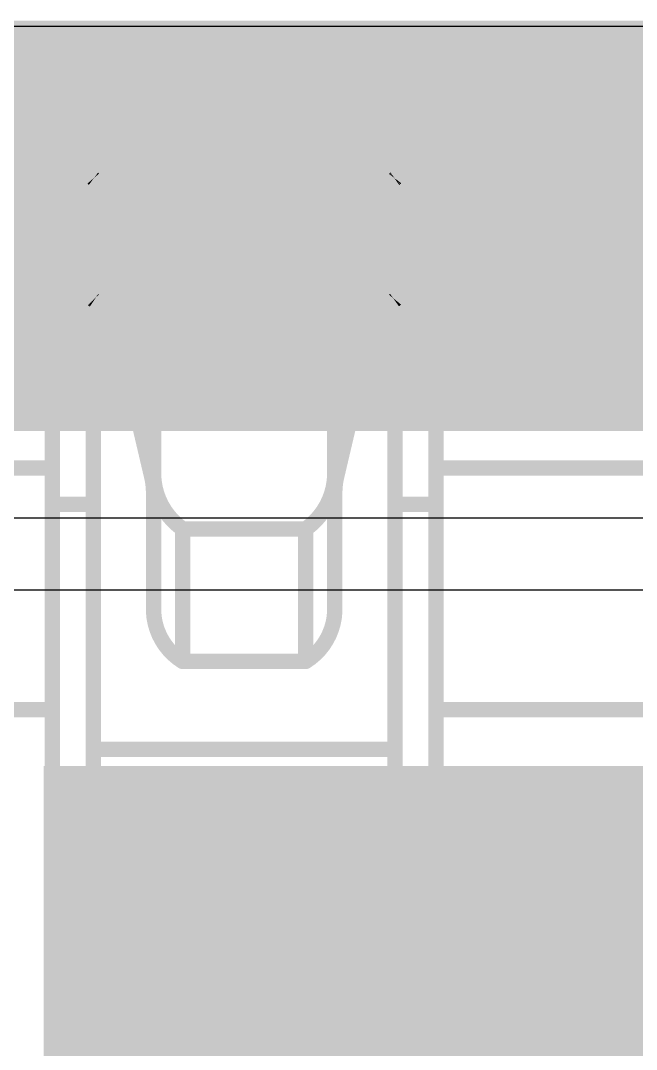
# Model space of a CAD drawing. Header units: inches. Extents: x -6 to 5433, y -4 to 5447.
# Drawn here: x 9.665 to 10.175, y 29.044 to 29.895 of the extents above; entities that cross this region are included whole.
import ezdxf

# ---------------------------------------------------------------- set-up
doc = ezdxf.new("R2010")
doc.units = ezdxf.units.IN
for name, color, linetype in [('Bottom Layer', 5, 'Continuous'), ('Mechanical 4', 56, 'Continuous'), ('Power', 76, 'Continuous'), ('Top Layer', 1, 'Continuous'), ('Top Paste', 8, 'Continuous'), ('Top Solder', 216, 'Continuous')]:
    doc.layers.add(name, color=color, linetype=linetype)

# ---------------------------------------------------------------- blocks, each defined once
blk = doc.blocks.new('QTH_030_01_L_D_A_K_TR_154')
at = {"layer": 'Top Layer'}
blk.add_hatch(color=1, dxfattribs=at).paths.add_polyline_path([(0.8249996199999998, 0.32000063), (5.52500038, 0.32000063), (5.52500038, -0.32000063), (0.8249996199999998, -0.32000063)])
at = {"layer": 'Top Paste'}
blk.add_hatch(color=8, dxfattribs=at).paths.add_polyline_path([(0.8249996199999998, 0.32000063), (5.52500038, 0.32000063), (5.52500038, -0.32000063), (0.8249996199999998, -0.32000063)])
at = {"layer": 'Top Solder'}
blk.add_hatch(color=216, dxfattribs=at).paths.add_polyline_path([(0.7233996199999999, 0.42160063), (5.62660038, 0.42160063), (5.62660038, -0.42160063), (0.7233996199999999, -0.42160063)])

msp = doc.modelspace()

# ---------------------------------------------------------------- linework, layer by layer
at = {"layer": 'Bottom Layer'}
msp.add_line((4.82502464, 29.48371802), (14.02551932, 29.48371802), dxfattribs=at)
msp.add_lwpolyline([(4.55450194, 29.7556428, 0.2794, 0.2794, 0), (14.13815562, 29.7556428, 0.2794, 0.2794, 0)], format="xyseb", dxfattribs=at)
at = {"layer": 'Mechanical 4'}
for points in [[(9.691154099999999, 29.84294514, 0.0127, 0.0127, 0), (10.0086541, 29.84294514, 0.0127, 0.0127, 0)], [(9.691154099999999, 29.0549457, 0.0127, 0.0127, 0), (9.691154099999999, 29.84294514, 0.0127, 0.0127, 0)], [(9.72490562, 29.23548127999999, 0.0127, 0.0127, 0), (9.72490562, 29.84294514, 0.0127, 0.0127, 0)], [(9.974905119999999, 29.23548127999999, 0.0127, 0.0127, 0), (9.974905119999999, 29.84294514, 0.0127, 0.0127, 0)], [(10.0086541, 29.0549457, 0.0127, 0.0127, 0), (10.0086541, 29.84294514, 0.0127, 0.0127, 0)], [(9.724999599999999, 29.764609, 0.0127, 0.0127, -0.03260548538612022), (9.724903079999999, 29.76474616, 0.0127, 0.0127, 0)], [(9.72490562, 29.76494682, 0.0127, 0.0127, 0), (9.974905119999999, 29.76494682, 0.0127, 0.0127, 0)], [(9.72507072, 29.76453788, 0.0127, 0.0127, -0.02828759394767336), (9.725002139999999, 29.764609, 0.0127, 0.0127, 0)], [(9.7251647, 29.76445914, 0.0127, 0.0127, -0.02675080199104654), (9.72507072, 29.76453788, 0.0127, 0.0127, 0)], [(9.725289159999999, 29.76437278, 0.0127, 0.0127, -0.02199381123595302), (9.7251647, 29.76445914, 0.0127, 0.0127, 0)], [(9.7254568, 29.76427626, 0.0127, 0.0127, -0.01668692777563038), (9.725289159999999, 29.76437278, 0.0127, 0.0127, 0)], [(9.72566, 29.76416958, 0.0127, 0.0127, -0.009375562005641876), (9.72545426, 29.76427626, 0.0127, 0.0127, 0)], [(9.72589876, 29.76405528, 0.0127, 0.0127, -0.00520529899197865), (9.72566, 29.76416704, 0.0127, 0.0127, 0)], [(9.72589876, 29.76405528, 0.0127, 0.0127, 0), (9.7261553, 29.7639359, 0.0127, 0.0127, 0)], [(9.7261553, 29.7639359, 0.0127, 0.0127, 0), (9.72642454, 29.76381652, 0.0127, 0.0127, 0)], [(9.72642454, 29.66343572, 0.0127, 0.0127, 0), (9.72642454, 29.76381652, 0.0127, 0.0127, 0)], [(9.72642454, 29.76381652, 0.0127, 0.0127, -0.1798941776662689), (9.765532919999998, 29.67571154, 0.0127, 0.0127, 0)], [(9.93427782, 29.67571154, 0.0127, 0.0127, -0.1798941776662689), (9.973386199999998, 29.76381652, 0.0127, 0.0127, 0)], [(9.973386199999998, 29.76381652, 0.0127, 0.0127, 0), (9.973896739999999, 29.76405274, 0.0127, 0.0127, 0)], [(9.973386199999998, 29.66343572, 0.0127, 0.0127, 0), (9.973386199999998, 29.76381652, 0.0127, 0.0127, 0)], [(9.973896739999999, 29.76405274, 0.0127, 0.0127, 0), (9.974132959999999, 29.7641645, 0.0127, 0.0127, 0)], [(9.97434378, 29.76427118, 0.0127, 0.0127, -0.007070259488626646), (9.974132959999999, 29.7641645, 0.0127, 0.0127, 0)], [(9.974519039999999, 29.76437024, 0.0127, 0.0127, -0.01220881848389804), (9.97434124, 29.76427118, 0.0127, 0.0127, 0)], [(9.97466128, 29.76446168, 0.0127, 0.0127, -0.02261983004330406), (9.97452158, 29.76437024, 0.0127, 0.0127, 0)], [(9.974757799999999, 29.76454042, 0.0127, 0.0127, -0.03188108955381291), (9.97465874, 29.76446168, 0.0127, 0.0127, 0)], [(9.974823839999999, 29.76461408, 0.0127, 0.0127, -0.03744577989131057), (9.974757799999999, 29.76454042, 0.0127, 0.0127, 0)], [(9.974869559999998, 29.76468012, 0.0127, 0.0127, -0.03268866437346635), (9.974823839999999, 29.76461154, 0.0127, 0.0127, 0)], [(9.97490258, 29.76474616, 0.0127, 0.0127, -0.01323434491062538), (9.97486702, 29.76468012, 0.0127, 0.0127, 0)], [(9.765532919999998, 29.67571154, 0.0127, 0.0127, 0), (9.93427782, 29.67571154, 0.0127, 0.0127, 0)], [(9.765532919999998, 29.67571154, 0.0127, 0.0127, 0), (9.773386599999998, 29.6396156, 0.0127, 0.0127, 0)], [(9.92642414, 29.6396156, 0.0127, 0.0127, 0), (9.93427782, 29.67571154, 0.0127, 0.0127, 0)], [(9.725002139999999, 29.6644949, 0.0127, 0.0127, -0.02859692936150346), (9.724903079999999, 29.66467777999999, 0.0127, 0.0127, 0)], [(9.7251647, 29.66429678, 0.0127, 0.0127, -0.05432141877778544), (9.72500468, 29.66449744, 0.0127, 0.0127, 0)], [(9.725289159999999, 29.6641774, 0.0127, 0.0127, -0.02338615139503283), (9.7251647, 29.66429424, 0.0127, 0.0127, 0)], [(9.72545426, 29.66405294, 0.0127, 0.0127, -0.01856230601791103), (9.725289159999999, 29.66417994, 0.0127, 0.0127, 0)], [(9.72566, 29.66390816, 0.0127, 0.0127, -0.0107369250921181), (9.72545426, 29.6640504, 0.0127, 0.0127, 0)], [(9.72589876, 29.66375576, 0.0127, 0.0127, -0.006054830981830024), (9.72566254, 29.66390816, 0.0127, 0.0127, 0)], [(9.72589876, 29.6637583, 0.0127, 0.0127, 0), (9.7261553, 29.66359828, 0.0127, 0.0127, 0)], [(9.7261553, 29.66359828, 0.0127, 0.0127, 0), (9.72642454, 29.66343572, 0.0127, 0.0127, 0)], [(9.72642454, 29.66343826, 0.0127, 0.0127, -0.1625908253546253), (9.75286594, 29.6049446, 0.0127, 0.0127, 0)], [(9.9469448, 29.6049446, 0.0127, 0.0127, -0.1625908253546254), (9.973386199999998, 29.66343826, 0.0127, 0.0127, 0)], [(9.973386199999998, 29.66343572, 0.0127, 0.0127, 0), (9.973896739999999, 29.66375322, 0.0127, 0.0127, 0)], [(9.974132959999999, 29.66390308, 0.0127, 0.0127, -0.004820614337338049), (9.973896739999999, 29.66375322, 0.0127, 0.0127, 0)], [(9.97434124, 29.66404532, 0.0127, 0.0127, -0.00811995884760374), (9.97413042, 29.66390308, 0.0127, 0.0127, 0)], [(9.974519039999999, 29.66418248, 0.0127, 0.0127, -0.01372913841843767), (9.97434124, 29.66404786, 0.0127, 0.0127, 0)], [(9.97465874, 29.66429932, 0.0127, 0.0127, -0.02446216592931405), (9.97452158, 29.66417994, 0.0127, 0.0127, 0)], [(9.974757799999999, 29.664406, 0.0127, 0.0127, -0.03231853508852345), (9.97465874, 29.66429932, 0.0127, 0.0127, 0)], [(9.974823839999999, 29.66450252, 0.0127, 0.0127, -0.035041479941692), (9.974757799999999, 29.664406, 0.0127, 0.0127, 0)], [(9.974869559999998, 29.66459142, 0.0127, 0.0127, -0.02840446135217533), (9.974823839999999, 29.66450252, 0.0127, 0.0127, 0)], [(9.974905119999999, 29.66467524, 0.0127, 0.0127, -0.01102179289393024), (9.974869559999998, 29.66458888, 0.0127, 0.0127, 0)], [(9.72490562, 29.63661078, 0.0127, 0.0127, 0), (9.743566999999999, 29.63661078, 0.0127, 0.0127, 0)], [(9.773386599999998, 29.5176575, 0.0127, 0.0127, 0), (9.773386599999998, 29.6396156, 0.0127, 0.0127, 0)], [(9.773386599999998, 29.6396156, 0.0127, 0.0127, -0.05365795323520316), (9.774905519999999, 29.625544, 0.0127, 0.0127, 0)], [(9.92490522, 29.625544, 0.0127, 0.0127, -0.05365795323520318), (9.92642414, 29.6396156, 0.0127, 0.0127, 0)], [(9.92642414, 29.5176575, 0.0127, 0.0127, 0), (9.92642414, 29.6396156, 0.0127, 0.0127, 0)], [(9.95624374, 29.63661078, 0.0127, 0.0127, 0), (9.974905119999999, 29.63661078, 0.0127, 0.0127, 0)], [(9.774905519999999, 29.40619468, 0.0127, 0.0127, 0), (9.774905519999999, 29.625544, 0.0127, 0.0127, 0)], [(9.92490522, 29.40619468, 0.0127, 0.0127, 0), (9.92490522, 29.625544, 0.0127, 0.0127, 0)], [(9.752863399999999, 29.60494714, 0.0127, 0.0127, 0), (9.773386599999998, 29.5176575, 0.0127, 0.0127, 0)], [(9.92642414, 29.5176575, 0.0127, 0.0127, 0), (9.9469448, 29.60494714, 0.0127, 0.0127, 0)], [(9.691154099999999, 29.59494462, 0.0127, 0.0127, 0), (9.72490562, 29.59494462, 0.0127, 0.0127, 0)], [(9.974905119999999, 29.59494462, 0.0127, 0.0127, 0), (10.0086541, 29.59494462, 0.0127, 0.0127, 0)], [(9.3736541, 29.52494476, 0.0127, 0.0127, 0), (9.691154099999999, 29.52494476, 0.0127, 0.0127, 0)], [(9.773386599999998, 29.5176575, 0.0127, 0.0127, -0.05786387190151768), (9.774905519999999, 29.50463492, 0.0127, 0.0127, 0)], [(9.7989136, 29.47460704, 0.0127, 0.0127, -0.2374801051860469), (9.774905519999999, 29.51917896, 0.0127, 0.0127, 0)], [(9.92490522, 29.51917896, 0.0127, 0.0127, -0.2374801051860468), (9.90089714, 29.47460704, 0.0127, 0.0127, 0)], [(9.92490522, 29.50463492, 0.0127, 0.0127, -0.05786387190108001), (9.92642414, 29.5176575, 0.0127, 0.0127, 0)], [(10.0086541, 29.52494476, 0.0127, 0.0127, 0), (10.3261541, 29.52494476, 0.0127, 0.0127, 0)], [(9.691154099999999, 29.49494482, 0.0127, 0.0127, 0), (9.72490562, 29.49494482, 0.0127, 0.0127, 0)], [(9.974905119999999, 29.49494482, 0.0127, 0.0127, 0), (10.0086541, 29.49494482, 0.0127, 0.0127, 0)], [(9.79891614, 29.47460704, 0.0127, 0.0127, 0), (9.900894599999999, 29.47460704, 0.0127, 0.0127, 0)], [(9.79891614, 29.36494508, 0.0127, 0.0127, 0), (9.79891614, 29.47460704, 0.0127, 0.0127, 0)], [(9.900894599999999, 29.36494508, 0.0127, 0.0127, 0), (9.900894599999999, 29.47460704, 0.0127, 0.0127, 0)], [(9.7989136, 29.36494762, 0.0127, 0.0127, -0.2473774779353231), (9.774905519999999, 29.40619722, 0.0127, 0.0127, 0)], [(9.92490522, 29.40619722, 0.0127, 0.0127, -0.2473774779353234), (9.90089714, 29.36494762, 0.0127, 0.0127, 0)], [(9.79891614, 29.36494508, 0.0127, 0.0127, 0), (9.900894599999999, 29.36494508, 0.0127, 0.0127, 0)], [(9.3736541, 29.32494516, 0.0127, 0.0127, 0), (9.691154099999999, 29.32494516, 0.0127, 0.0127, 0)], [(10.0086541, 29.32494516, 0.0127, 0.0127, 0), (10.3261541, 29.32494516, 0.0127, 0.0127, 0)], [(9.72490562, 29.29215376, 0.0127, 0.0127, 0), (9.974905119999999, 29.29215376, 0.0127, 0.0127, 0)], [(9.72490562, 29.23548127999999, 0.0127, 0.0127, 0), (9.974905119999999, 29.23548127999999, 0.0127, 0.0127, 0)], [(9.691154099999999, 29.21494538, 0.0127, 0.0127, 0), (10.0086541, 29.21494538, 0.0127, 0.0127, 0)], [(9.691154099999999, 29.0549457, 0.0127, 0.0127, 0), (10.0086541, 29.0549457, 0.0127, 0.0127, 0)]]:
    msp.add_lwpolyline(points, format="xyseb", dxfattribs=at)
for points in [[(9.6879791, 29.84294514, 0.00635, 0.00635, 1), (9.6943291, 29.84294514, 0.00635, 0.00635, 1)], [(9.6879791, 29.84294514, 0.00635, 0.00635, 1), (9.6943291, 29.84294514, 0.00635, 0.00635, 1)], [(9.721730619999999, 29.84294514, 0.00635, 0.00635, 1), (9.728080619999998, 29.84294514, 0.00635, 0.00635, 1)], [(9.971730119999998, 29.84294514, 0.00635, 0.00635, 1), (9.97808012, 29.84294514, 0.00635, 0.00635, 1)], [(10.0054791, 29.84294514, 0.00635, 0.00635, 1), (10.0118291, 29.84294514, 0.00635, 0.00635, 1)], [(10.0054791, 29.84294514, 0.00635, 0.00635, 1), (10.0118291, 29.84294514, 0.00635, 0.00635, 1)], [(9.72172808, 29.76474616, 0.00635, 0.00635, 1), (9.72807808, 29.76474616, 0.00635, 0.00635, 1)], [(9.721730619999999, 29.76494682, 0.00635, 0.00635, 1), (9.728080619999998, 29.76494682, 0.00635, 0.00635, 1)], [(9.7218246, 29.764609, 0.00635, 0.00635, 1), (9.7281746, 29.764609, 0.00635, 0.00635, 1)], [(9.72182714, 29.764609, 0.00635, 0.00635, 1), (9.72817714, 29.764609, 0.00635, 0.00635, 1)], [(9.72189572, 29.76453788, 0.00635, 0.00635, 1), (9.72824572, 29.76453788, 0.00635, 0.00635, 1)], [(9.72189572, 29.76453788, 0.00635, 0.00635, 1), (9.72824572, 29.76453788, 0.00635, 0.00635, 1)], [(9.7219897, 29.76445914, 0.00635, 0.00635, 1), (9.7283397, 29.76445914, 0.00635, 0.00635, 1)], [(9.7219897, 29.76445914, 0.00635, 0.00635, 1), (9.7283397, 29.76445914, 0.00635, 0.00635, 1)], [(9.72211416, 29.76437278, 0.00635, 0.00635, 1), (9.728464159999998, 29.76437278, 0.00635, 0.00635, 1)], [(9.72211416, 29.76437278, 0.00635, 0.00635, 1), (9.728464159999998, 29.76437278, 0.00635, 0.00635, 1)], [(9.72227926, 29.76427626, 0.00635, 0.00635, 1), (9.72862926, 29.76427626, 0.00635, 0.00635, 1)], [(9.7222818, 29.76427626, 0.00635, 0.00635, 1), (9.728631799999999, 29.76427626, 0.00635, 0.00635, 1)], [(9.722484999999999, 29.76416958, 0.00635, 0.00635, 1), (9.728835, 29.76416958, 0.00635, 0.00635, 1)], [(9.722484999999999, 29.76416704, 0.00635, 0.00635, 1), (9.728835, 29.76416704, 0.00635, 0.00635, 1)], [(9.722723760000001, 29.76405528, 0.00635, 0.00635, 1), (9.729073759999999, 29.76405528, 0.00635, 0.00635, 1)], [(9.722723760000001, 29.76405528, 0.00635, 0.00635, 1), (9.729073759999999, 29.76405528, 0.00635, 0.00635, 1)], [(9.7229803, 29.7639359, 0.00635, 0.00635, 1), (9.729330299999999, 29.7639359, 0.00635, 0.00635, 1)], [(9.7229803, 29.7639359, 0.00635, 0.00635, 1), (9.729330299999999, 29.7639359, 0.00635, 0.00635, 1)], [(9.72324954, 29.76381652, 0.00635, 0.00635, 1), (9.729599539999999, 29.76381652, 0.00635, 0.00635, 1)], [(9.72324954, 29.76381652, 0.00635, 0.00635, 1), (9.729599539999999, 29.76381652, 0.00635, 0.00635, 1)], [(9.72324954, 29.76381652, 0.00635, 0.00635, 1), (9.729599539999999, 29.76381652, 0.00635, 0.00635, 1)], [(9.9702112, 29.76381652, 0.00635, 0.00635, 1), (9.976561199999999, 29.76381652, 0.00635, 0.00635, 1)], [(9.9702112, 29.76381652, 0.00635, 0.00635, 1), (9.976561199999999, 29.76381652, 0.00635, 0.00635, 1)], [(9.9702112, 29.76381652, 0.00635, 0.00635, 1), (9.976561199999999, 29.76381652, 0.00635, 0.00635, 1)], [(9.97072174, 29.76405274, 0.00635, 0.00635, 1), (9.97707174, 29.76405274, 0.00635, 0.00635, 1)], [(9.97072174, 29.76405274, 0.00635, 0.00635, 1), (9.97707174, 29.76405274, 0.00635, 0.00635, 1)], [(9.97095796, 29.7641645, 0.00635, 0.00635, 1), (9.97730796, 29.7641645, 0.00635, 0.00635, 1)], [(9.97095796, 29.7641645, 0.00635, 0.00635, 1), (9.97730796, 29.7641645, 0.00635, 0.00635, 1)], [(9.97116624, 29.76427118, 0.00635, 0.00635, 1), (9.97751624, 29.76427118, 0.00635, 0.00635, 1)], [(9.97116878, 29.76427118, 0.00635, 0.00635, 1), (9.977518779999999, 29.76427118, 0.00635, 0.00635, 1)], [(9.97134404, 29.76437024, 0.00635, 0.00635, 1), (9.97769404, 29.76437024, 0.00635, 0.00635, 1)], [(9.971346579999999, 29.76437024, 0.00635, 0.00635, 1), (9.97769658, 29.76437024, 0.00635, 0.00635, 1)], [(9.971483739999998, 29.76446168, 0.00635, 0.00635, 1), (9.97783374, 29.76446168, 0.00635, 0.00635, 1)], [(9.971486279999999, 29.76446168, 0.00635, 0.00635, 1), (9.97783628, 29.76446168, 0.00635, 0.00635, 1)], [(9.971582799999998, 29.76454042, 0.00635, 0.00635, 1), (9.9779328, 29.76454042, 0.00635, 0.00635, 1)], [(9.971582799999998, 29.76454042, 0.00635, 0.00635, 1), (9.9779328, 29.76454042, 0.00635, 0.00635, 1)], [(9.97164884, 29.76461408, 0.00635, 0.00635, 1), (9.97799884, 29.76461408, 0.00635, 0.00635, 1)], [(9.97164884, 29.76461154, 0.00635, 0.00635, 1), (9.97799884, 29.76461154, 0.00635, 0.00635, 1)], [(9.971692019999999, 29.76468012, 0.00635, 0.00635, 1), (9.97804202, 29.76468012, 0.00635, 0.00635, 1)], [(9.97169456, 29.76468012, 0.00635, 0.00635, 1), (9.978044559999999, 29.76468012, 0.00635, 0.00635, 1)], [(9.97172758, 29.76474616, 0.00635, 0.00635, 1), (9.978077579999999, 29.76474616, 0.00635, 0.00635, 1)], [(9.971730119999998, 29.76494682, 0.00635, 0.00635, 1), (9.97808012, 29.76494682, 0.00635, 0.00635, 1)], [(9.76235792, 29.67571154, 0.00635, 0.00635, 1), (9.76870792, 29.67571154, 0.00635, 0.00635, 1)], [(9.76235792, 29.67571154, 0.00635, 0.00635, 1), (9.76870792, 29.67571154, 0.00635, 0.00635, 1)], [(9.76235792, 29.67571154, 0.00635, 0.00635, 1), (9.76870792, 29.67571154, 0.00635, 0.00635, 1)], [(9.93110282, 29.67571154, 0.00635, 0.00635, 1), (9.937452819999999, 29.67571154, 0.00635, 0.00635, 1)], [(9.93110282, 29.67571154, 0.00635, 0.00635, 1), (9.937452819999999, 29.67571154, 0.00635, 0.00635, 1)], [(9.93110282, 29.67571154, 0.00635, 0.00635, 1), (9.937452819999999, 29.67571154, 0.00635, 0.00635, 1)], [(9.72172808, 29.66467777999999, 0.00635, 0.00635, 1), (9.72807808, 29.66467777999999, 0.00635, 0.00635, 1)], [(9.72182714, 29.6644949, 0.00635, 0.00635, 1), (9.72817714, 29.6644949, 0.00635, 0.00635, 1)], [(9.721829679999999, 29.66449744, 0.00635, 0.00635, 1), (9.728179679999998, 29.66449744, 0.00635, 0.00635, 1)], [(9.7219897, 29.66429678, 0.00635, 0.00635, 1), (9.7283397, 29.66429678, 0.00635, 0.00635, 1)], [(9.7219897, 29.66429424, 0.00635, 0.00635, 1), (9.7283397, 29.66429424, 0.00635, 0.00635, 1)], [(9.72211416, 29.66417994, 0.00635, 0.00635, 1), (9.728464159999998, 29.66417994, 0.00635, 0.00635, 1)], [(9.72211416, 29.6641774, 0.00635, 0.00635, 1), (9.728464159999998, 29.6641774, 0.00635, 0.00635, 1)], [(9.72227926, 29.66405294, 0.00635, 0.00635, 1), (9.72862926, 29.66405294, 0.00635, 0.00635, 1)], [(9.72227926, 29.6640504, 0.00635, 0.00635, 1), (9.72862926, 29.6640504, 0.00635, 0.00635, 1)], [(9.722484999999999, 29.66390816, 0.00635, 0.00635, 1), (9.728835, 29.66390816, 0.00635, 0.00635, 1)], [(9.72248754, 29.66390816, 0.00635, 0.00635, 1), (9.728837539999999, 29.66390816, 0.00635, 0.00635, 1)], [(9.722723760000001, 29.6637583, 0.00635, 0.00635, 1), (9.729073759999999, 29.6637583, 0.00635, 0.00635, 1)], [(9.722723760000001, 29.66375576, 0.00635, 0.00635, 1), (9.729073759999999, 29.66375576, 0.00635, 0.00635, 1)], [(9.7229803, 29.66359828, 0.00635, 0.00635, 1), (9.729330299999999, 29.66359828, 0.00635, 0.00635, 1)], [(9.7229803, 29.66359828, 0.00635, 0.00635, 1), (9.729330299999999, 29.66359828, 0.00635, 0.00635, 1)], [(9.72324954, 29.66343826, 0.00635, 0.00635, 1), (9.729599539999999, 29.66343826, 0.00635, 0.00635, 1)], [(9.72324954, 29.66343572, 0.00635, 0.00635, 1), (9.729599539999999, 29.66343572, 0.00635, 0.00635, 1)], [(9.72324954, 29.66343572, 0.00635, 0.00635, 1), (9.729599539999999, 29.66343572, 0.00635, 0.00635, 1)], [(9.9702112, 29.66343826, 0.00635, 0.00635, 1), (9.976561199999999, 29.66343826, 0.00635, 0.00635, 1)], [(9.9702112, 29.66343572, 0.00635, 0.00635, 1), (9.976561199999999, 29.66343572, 0.00635, 0.00635, 1)], [(9.9702112, 29.66343572, 0.00635, 0.00635, 1), (9.976561199999999, 29.66343572, 0.00635, 0.00635, 1)], [(9.97072174, 29.66375322, 0.00635, 0.00635, 1), (9.97707174, 29.66375322, 0.00635, 0.00635, 1)], [(9.97072174, 29.66375322, 0.00635, 0.00635, 1), (9.97707174, 29.66375322, 0.00635, 0.00635, 1)], [(9.97095542, 29.66390308, 0.00635, 0.00635, 1), (9.97730542, 29.66390308, 0.00635, 0.00635, 1)], [(9.97095796, 29.66390308, 0.00635, 0.00635, 1), (9.97730796, 29.66390308, 0.00635, 0.00635, 1)], [(9.97116624, 29.66404786, 0.00635, 0.00635, 1), (9.97751624, 29.66404786, 0.00635, 0.00635, 1)], [(9.97116624, 29.66404532, 0.00635, 0.00635, 1), (9.97751624, 29.66404532, 0.00635, 0.00635, 1)], [(9.97134404, 29.66418248, 0.00635, 0.00635, 1), (9.97769404, 29.66418248, 0.00635, 0.00635, 1)], [(9.971346579999999, 29.66417994, 0.00635, 0.00635, 1), (9.97769658, 29.66417994, 0.00635, 0.00635, 1)], [(9.971483739999998, 29.66429932, 0.00635, 0.00635, 1), (9.97783374, 29.66429932, 0.00635, 0.00635, 1)], [(9.971483739999998, 29.66429932, 0.00635, 0.00635, 1), (9.97783374, 29.66429932, 0.00635, 0.00635, 1)], [(9.971582799999998, 29.664406, 0.00635, 0.00635, 1), (9.9779328, 29.664406, 0.00635, 0.00635, 1)], [(9.971582799999998, 29.664406, 0.00635, 0.00635, 1), (9.9779328, 29.664406, 0.00635, 0.00635, 1)], [(9.97164884, 29.66450252, 0.00635, 0.00635, 1), (9.97799884, 29.66450252, 0.00635, 0.00635, 1)], [(9.97164884, 29.66450252, 0.00635, 0.00635, 1), (9.97799884, 29.66450252, 0.00635, 0.00635, 1)], [(9.97169456, 29.66459142, 0.00635, 0.00635, 1), (9.978044559999999, 29.66459142, 0.00635, 0.00635, 1)], [(9.97169456, 29.66458888, 0.00635, 0.00635, 1), (9.978044559999999, 29.66458888, 0.00635, 0.00635, 1)], [(9.971730119999998, 29.66467524, 0.00635, 0.00635, 1), (9.97808012, 29.66467524, 0.00635, 0.00635, 1)], [(9.721730619999999, 29.63661078, 0.00635, 0.00635, 1), (9.728080619999998, 29.63661078, 0.00635, 0.00635, 1)], [(9.740392, 29.63661078, 0.00635, 0.00635, 1), (9.746742, 29.63661078, 0.00635, 0.00635, 1)], [(9.7702116, 29.6396156, 0.00635, 0.00635, 1), (9.7765616, 29.6396156, 0.00635, 0.00635, 1)], [(9.7702116, 29.6396156, 0.00635, 0.00635, 1), (9.7765616, 29.6396156, 0.00635, 0.00635, 1)], [(9.7702116, 29.6396156, 0.00635, 0.00635, 1), (9.7765616, 29.6396156, 0.00635, 0.00635, 1)], [(9.92324914, 29.6396156, 0.00635, 0.00635, 1), (9.929599139999999, 29.6396156, 0.00635, 0.00635, 1)], [(9.92324914, 29.6396156, 0.00635, 0.00635, 1), (9.929599139999999, 29.6396156, 0.00635, 0.00635, 1)], [(9.92324914, 29.6396156, 0.00635, 0.00635, 1), (9.929599139999999, 29.6396156, 0.00635, 0.00635, 1)], [(9.953068739999999, 29.63661078, 0.00635, 0.00635, 1), (9.959418739999998, 29.63661078, 0.00635, 0.00635, 1)], [(9.971730119999998, 29.63661078, 0.00635, 0.00635, 1), (9.97808012, 29.63661078, 0.00635, 0.00635, 1)], [(9.77173052, 29.625544, 0.00635, 0.00635, 1), (9.77808052, 29.625544, 0.00635, 0.00635, 1)], [(9.77173052, 29.625544, 0.00635, 0.00635, 1), (9.77808052, 29.625544, 0.00635, 0.00635, 1)], [(9.921730219999999, 29.625544, 0.00635, 0.00635, 1), (9.928080219999998, 29.625544, 0.00635, 0.00635, 1)], [(9.921730219999999, 29.625544, 0.00635, 0.00635, 1), (9.928080219999998, 29.625544, 0.00635, 0.00635, 1)], [(9.7496884, 29.60494714, 0.00635, 0.00635, 1), (9.7560384, 29.60494714, 0.00635, 0.00635, 1)], [(9.74969094, 29.6049446, 0.00635, 0.00635, 1), (9.75604094, 29.6049446, 0.00635, 0.00635, 1)], [(9.943769799999998, 29.60494714, 0.00635, 0.00635, 1), (9.9501198, 29.60494714, 0.00635, 0.00635, 1)], [(9.943769799999998, 29.6049446, 0.00635, 0.00635, 1), (9.9501198, 29.6049446, 0.00635, 0.00635, 1)], [(9.6879791, 29.59494462, 0.00635, 0.00635, 1), (9.6943291, 29.59494462, 0.00635, 0.00635, 1)], [(9.721730619999999, 29.59494462, 0.00635, 0.00635, 1), (9.728080619999998, 29.59494462, 0.00635, 0.00635, 1)], [(9.971730119999998, 29.59494462, 0.00635, 0.00635, 1), (9.97808012, 29.59494462, 0.00635, 0.00635, 1)], [(10.0054791, 29.59494462, 0.00635, 0.00635, 1), (10.0118291, 29.59494462, 0.00635, 0.00635, 1)], [(9.6879791, 29.52494476, 0.00635, 0.00635, 1), (9.6943291, 29.52494476, 0.00635, 0.00635, 1)], [(9.7702116, 29.5176575, 0.00635, 0.00635, 1), (9.7765616, 29.5176575, 0.00635, 0.00635, 1)], [(9.7702116, 29.5176575, 0.00635, 0.00635, 1), (9.7765616, 29.5176575, 0.00635, 0.00635, 1)], [(9.7702116, 29.5176575, 0.00635, 0.00635, 1), (9.7765616, 29.5176575, 0.00635, 0.00635, 1)], [(9.77173052, 29.51917896, 0.00635, 0.00635, 1), (9.77808052, 29.51917896, 0.00635, 0.00635, 1)], [(9.921730219999999, 29.51917896, 0.00635, 0.00635, 1), (9.928080219999998, 29.51917896, 0.00635, 0.00635, 1)], [(9.92324914, 29.5176575, 0.00635, 0.00635, 1), (9.929599139999999, 29.5176575, 0.00635, 0.00635, 1)], [(9.92324914, 29.5176575, 0.00635, 0.00635, 1), (9.929599139999999, 29.5176575, 0.00635, 0.00635, 1)], [(9.92324914, 29.5176575, 0.00635, 0.00635, 1), (9.929599139999999, 29.5176575, 0.00635, 0.00635, 1)], [(10.0054791, 29.52494476, 0.00635, 0.00635, 1), (10.0118291, 29.52494476, 0.00635, 0.00635, 1)], [(9.77173052, 29.50463492, 0.00635, 0.00635, 1), (9.77808052, 29.50463492, 0.00635, 0.00635, 1)], [(9.921730219999999, 29.50463492, 0.00635, 0.00635, 1), (9.928080219999998, 29.50463492, 0.00635, 0.00635, 1)], [(9.6879791, 29.49494482, 0.00635, 0.00635, 1), (9.6943291, 29.49494482, 0.00635, 0.00635, 1)], [(9.721730619999999, 29.49494482, 0.00635, 0.00635, 1), (9.728080619999998, 29.49494482, 0.00635, 0.00635, 1)], [(9.971730119999998, 29.49494482, 0.00635, 0.00635, 1), (9.97808012, 29.49494482, 0.00635, 0.00635, 1)], [(10.0054791, 29.49494482, 0.00635, 0.00635, 1), (10.0118291, 29.49494482, 0.00635, 0.00635, 1)], [(9.795738599999998, 29.47460704, 0.00635, 0.00635, 1), (9.8020886, 29.47460704, 0.00635, 0.00635, 1)], [(9.795741139999999, 29.47460704, 0.00635, 0.00635, 1), (9.80209114, 29.47460704, 0.00635, 0.00635, 1)], [(9.795741139999999, 29.47460704, 0.00635, 0.00635, 1), (9.80209114, 29.47460704, 0.00635, 0.00635, 1)], [(9.8977196, 29.47460704, 0.00635, 0.00635, 1), (9.9040696, 29.47460704, 0.00635, 0.00635, 1)], [(9.8977196, 29.47460704, 0.00635, 0.00635, 1), (9.9040696, 29.47460704, 0.00635, 0.00635, 1)], [(9.89772214, 29.47460704, 0.00635, 0.00635, 1), (9.904072139999998, 29.47460704, 0.00635, 0.00635, 1)], [(9.77173052, 29.40619722, 0.00635, 0.00635, 1), (9.77808052, 29.40619722, 0.00635, 0.00635, 1)], [(9.77173052, 29.40619468, 0.00635, 0.00635, 1), (9.77808052, 29.40619468, 0.00635, 0.00635, 1)], [(9.921730219999999, 29.40619722, 0.00635, 0.00635, 1), (9.928080219999998, 29.40619722, 0.00635, 0.00635, 1)], [(9.921730219999999, 29.40619468, 0.00635, 0.00635, 1), (9.928080219999998, 29.40619468, 0.00635, 0.00635, 1)], [(9.795738599999998, 29.36494762, 0.00635, 0.00635, 1), (9.8020886, 29.36494762, 0.00635, 0.00635, 1)], [(9.795741139999999, 29.36494508, 0.00635, 0.00635, 1), (9.80209114, 29.36494508, 0.00635, 0.00635, 1)], [(9.795741139999999, 29.36494508, 0.00635, 0.00635, 1), (9.80209114, 29.36494508, 0.00635, 0.00635, 1)], [(9.8977196, 29.36494508, 0.00635, 0.00635, 1), (9.9040696, 29.36494508, 0.00635, 0.00635, 1)], [(9.8977196, 29.36494508, 0.00635, 0.00635, 1), (9.9040696, 29.36494508, 0.00635, 0.00635, 1)], [(9.89772214, 29.36494762, 0.00635, 0.00635, 1), (9.904072139999998, 29.36494762, 0.00635, 0.00635, 1)], [(9.6879791, 29.32494516, 0.00635, 0.00635, 1), (9.6943291, 29.32494516, 0.00635, 0.00635, 1)], [(10.0054791, 29.32494516, 0.00635, 0.00635, 1), (10.0118291, 29.32494516, 0.00635, 0.00635, 1)], [(9.721730619999999, 29.29215376, 0.00635, 0.00635, 1), (9.728080619999998, 29.29215376, 0.00635, 0.00635, 1)], [(9.971730119999998, 29.29215376, 0.00635, 0.00635, 1), (9.97808012, 29.29215376, 0.00635, 0.00635, 1)], [(9.721730619999999, 29.23548127999999, 0.00635, 0.00635, 1), (9.728080619999998, 29.23548127999999, 0.00635, 0.00635, 1)], [(9.721730619999999, 29.23548127999999, 0.00635, 0.00635, 1), (9.728080619999998, 29.23548127999999, 0.00635, 0.00635, 1)], [(9.971730119999998, 29.23548127999999, 0.00635, 0.00635, 1), (9.97808012, 29.23548127999999, 0.00635, 0.00635, 1)], [(9.971730119999998, 29.23548127999999, 0.00635, 0.00635, 1), (9.97808012, 29.23548127999999, 0.00635, 0.00635, 1)], [(9.6879791, 29.21494538, 0.00635, 0.00635, 1), (9.6943291, 29.21494538, 0.00635, 0.00635, 1)], [(10.0054791, 29.21494538, 0.00635, 0.00635, 1), (10.0118291, 29.21494538, 0.00635, 0.00635, 1)], [(9.6879791, 29.0549457, 0.00635, 0.00635, 1), (9.6943291, 29.0549457, 0.00635, 0.00635, 1)], [(9.6879791, 29.0549457, 0.00635, 0.00635, 1), (9.6943291, 29.0549457, 0.00635, 0.00635, 1)], [(10.0054791, 29.0549457, 0.00635, 0.00635, 1), (10.0118291, 29.0549457, 0.00635, 0.00635, 1)], [(10.0054791, 29.0549457, 0.00635, 0.00635, 1), (10.0118291, 29.0549457, 0.00635, 0.00635, 1)]]:
    msp.add_lwpolyline(points, format="xyseb", close=True, dxfattribs=at)
at = {"layer": 'Power'}
for p, q in [((14.02271516, 29.89042536), (6.86043078, 29.89042536)), ((6.956973639999999, 29.42426932), (11.29766092, 29.42426932))]:
    msp.add_line(p, q, dxfattribs=at)
msp.add_lwpolyline([(6.86043078, 29.65734734, 0.2032, 0.2032, 0), (14.11925802, 29.65734734, 0.2032, 0.2032, 0)], format="xyseb", dxfattribs=at)
at = {"layer": 'Top Layer'}
msp.add_line((4.82502464, 29.48371802), (14.07002266, 29.48371802), dxfattribs=at)
msp.add_lwpolyline([(4.55450194, 29.7556428, 0.2794, 0.2794, 0), (14.07002266, 29.7556428, 0.2794, 0.2794, 0)], format="xyseb", dxfattribs=at)

# ---------------------------------------------------------------- block references
at = {"rotation": 180}
msp.add_blockref('QTH_030_01_L_D_A_K_TR_154', (15.3105993, 28.85674696), dxfattribs=at)

doc.saveas('drawing.dxf')
